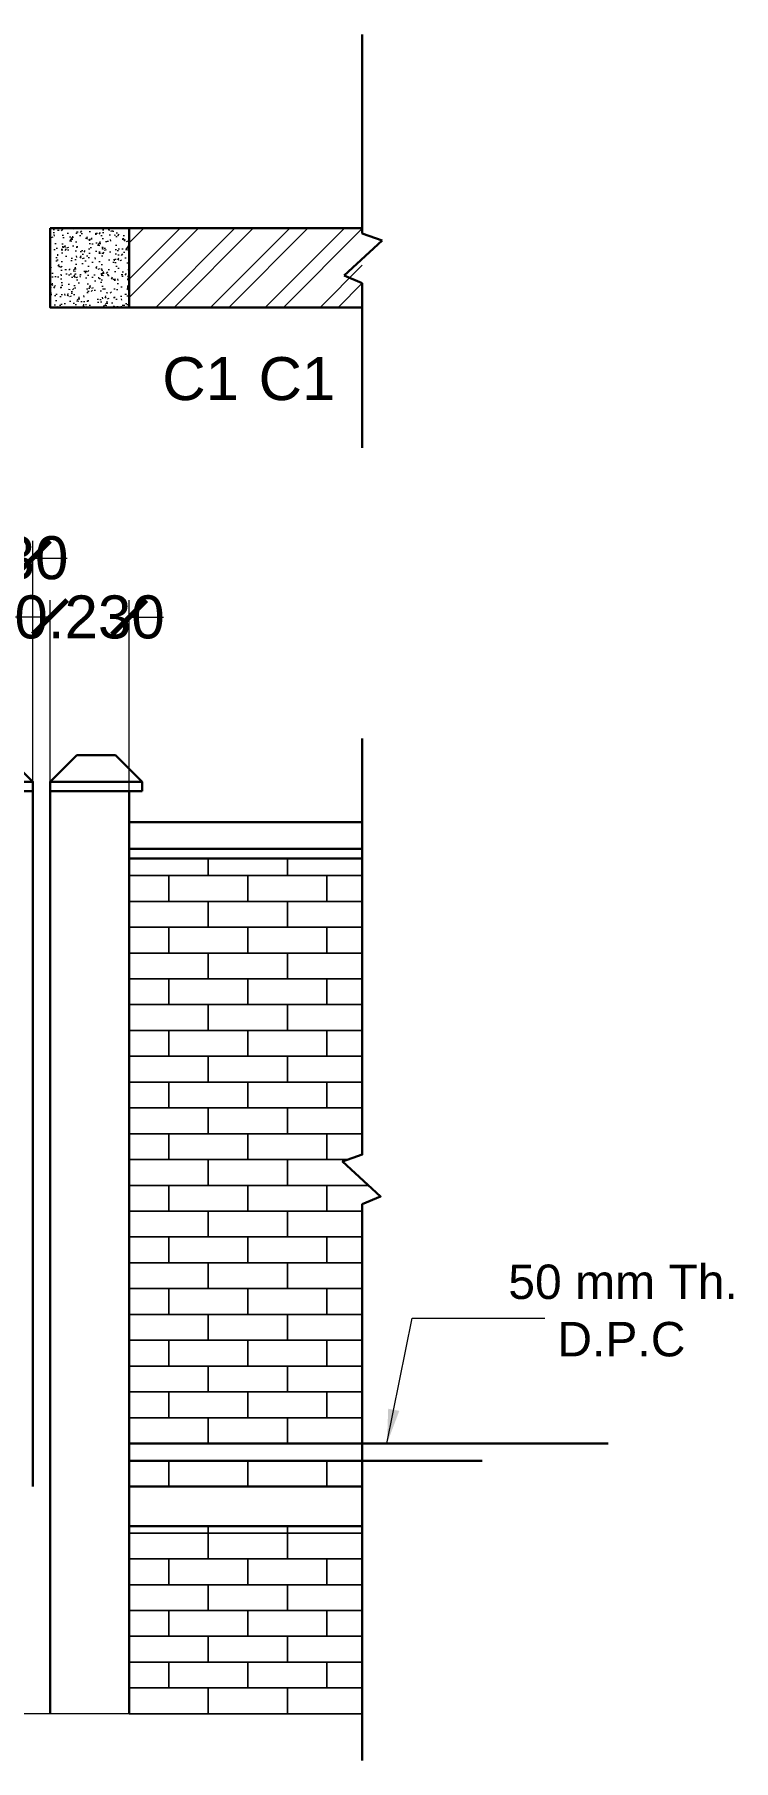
# Model space of a CAD drawing. Header units: millimetres. Extents: x 1898 to 3725, y 783 to 1532.
# Drawn here: x 3038.1 to 3040.13, y 896.24 to 901.26 of the extents above; entities that cross this region are included whole.
import ezdxf

# ---------------------------------------------------------------- set-up
doc = ezdxf.new("R2010")
doc.units = ezdxf.units.MM
doc.linetypes.add('ACAD_ISO02W100', pattern=[15, 12, -3])
doc.layers.get('0').update_dxf_attribs({"lineweight": 20})
doc.layers.get('Defpoints').update_dxf_attribs({"lineweight": 15})
for name, color, linetype, lineweight in [('brick Hatch', 13, 'Continuous', 13), ('Col-Hatch', 254, 'Continuous', 13), ('DIM', 6, 'Continuous', 18), ('dpc', 24, 'Continuous', 30), ('TEXT', 7, 'Continuous', 15), ('Wall', 7, 'Continuous', 30), ('Window-Wall', 7, 'Continuous', 18)]:
    doc.layers.add(name, color=color, linetype=linetype, lineweight=lineweight)
doc.layers.add('Iel-refe', color=50, linetype='Continuous')
doc.styles.add('dim-stylus bt', font='arial.ttf')
doc.styles.add('Tabrej', font='arial.ttf')
doc.dimstyles.new('DIMEN', dxfattribs={"dimtxt": 0.3, "dimasz": 0.25, "dimexe": 0.18, "dimexo": 0.0625, "dimgap": 0.09, "dimtad": 0, "dimdec": 3, "dimzin": 0, "dimdsep": 46, "dimtxsty": 'Tabrej', "dimcen": 0, "dimclrd": 256, "dimclre": 256, "dimclrt": 7, "dimadec": 0, "dimazin": 0, "dimtfac": 1, "dimtdec": 3, "dimtofl": 0, "dimtmove": 0, "dimatfit": 1, "dimfxl": 0, "dimtolj": 1, "dimtzin": 0, "dimlwd": -1, "dimlwe": -1, "dimarcsym": 0})

# ---------------------------------------------------------------- blocks, each defined once
blk = doc.blocks.new('ghg')
at = {"layer": 'Wall'}
for p, q in [((3612738.5, 944624.3), (3612816, 944701.8)), ((3612928.5, 944701.8), (3612816, 944701.8)), ((3613006, 944624.3), (3612928.5, 944701.8)), ((3613056, 944624.3), (3613133.5, 944701.8)), ((3613133.5, 944701.8), (3613246, 944701.8)), ((3613323.5, 944624.3), (3613246, 944701.8)), ((3613006, 944624.3), (3612738.5, 944624.3)), ((3612738.5, 944596.8), (3612738.5, 944624.3)), ((3613006, 944596.8), (3612738.5, 944596.8)), ((3612776, 942576.8), (3612776, 944596.8)), ((3613006, 942576.8), (3613006, 944624.8)), ((3613056, 942576.8), (3613056, 944624.8)), ((3613056, 944624.3), (3613323.5, 944624.3)), ((3613056, 944596.8), (3613323.5, 944596.8)), ((3613286, 942576.8), (3613286, 944596.8)), ((3613323.5, 944596.8), (3613323.5, 944624.3))]:
    blk.add_line(p, q, dxfattribs=at)
blk = doc.blocks.new('_ArchTick')
at = {"color": 0, "const_width": 0.15}
blk.add_lwpolyline([(-0.5, -0.5), (0.5, 0.5)], dxfattribs=at)
blk = doc.blocks.new('*D349')
at = {"layer": 'Defpoints', "color": 0, "lineweight": 15, "transparency": 16777216}
for p in [(3038.0911, 899.7345), (3037.8611, 898.967), (3038.0911, 898.967)]:
    blk.add_point(p, dxfattribs=at)
at = {"layer": 'DIM', "transparency": 16777216}
for p, q in [((3037.8611, 898.972), (3037.8611, 899.7845)), ((3038.0911, 898.972), (3038.0911, 899.7845)), ((3037.8611, 899.7345), (3037.7611, 899.7345)), ((3038.0911, 899.7345), (3038.1911, 899.7345))]:
    blk.add_line(p, q, dxfattribs=at)
at = {"layer": 'DIM', "transparency": 16777216, "xscale": 0.1, "yscale": 0.1, "zscale": 0.1}
blk.add_blockref('_ArchTick', (3037.8611, 899.7345), dxfattribs=at)
at = {"layer": 'DIM', "transparency": 16777216, "xscale": 0.1, "yscale": 0.1, "zscale": 0.1, "rotation": 180}
blk.add_blockref('_ArchTick', (3038.0911, 899.7345), dxfattribs=at)
at = {"layer": 'DIM', "color": 7, "transparency": 16777216, "insert": (3037.9761, 899.7345), "char_height": 0.125, "attachment_point": 5, "style": 'Tabrej'}
blk.add_mtext('\\A1;0.230', dxfattribs=at)
blk = doc.blocks.new('*D350')
at = {"layer": 'Defpoints', "color": 0, "lineweight": 15, "transparency": 16777216}
for p in [(3038.3711, 899.5625), (3038.1411, 898.967), (3038.3711, 898.967)]:
    blk.add_point(p, dxfattribs=at)
at = {"layer": 'DIM', "transparency": 16777216}
for p, q in [((3038.1411, 898.972), (3038.1411, 899.6125)), ((3038.3711, 898.972), (3038.3711, 899.6125)), ((3038.1411, 899.5625), (3038.0411, 899.5625)), ((3038.3711, 899.5625), (3038.4711, 899.5625))]:
    blk.add_line(p, q, dxfattribs=at)
at = {"layer": 'DIM', "transparency": 16777216, "xscale": 0.1, "yscale": 0.1, "zscale": 0.1}
blk.add_blockref('_ArchTick', (3038.1411, 899.5625), dxfattribs=at)
at = {"layer": 'DIM', "transparency": 16777216, "xscale": 0.1, "yscale": 0.1, "zscale": 0.1, "rotation": 180}
blk.add_blockref('_ArchTick', (3038.3711, 899.5625), dxfattribs=at)
at = {"layer": 'DIM', "color": 7, "transparency": 16777216, "insert": (3038.2561, 899.5625), "char_height": 0.125, "attachment_point": 5, "style": 'Tabrej'}
blk.add_mtext('\\A1;0.230', dxfattribs=at)

msp = doc.modelspace()

# ---------------------------------------------------------------- hatches: boundary and pattern name
at = {"layer": 'brick Hatch'}
h = msp.add_hatch(dxfattribs=at)
h.set_pattern_fill('ANSI32', color=256, scale=0.3, style=0)
h.set_pattern_definition([(45, (2249.20117, 1566.81207), (-0.079549513, 0.079549513), []), (45, (2249.2542, 1566.81207), (-0.079549513, 0.079549513), [])])
h.paths.add_polyline_path([(3039.0489, 900.4626), (3039.0489, 900.6926), (3038.3711, 900.6926), (3038.3711, 900.4626)])
at = {"layer": 'Col-Hatch'}
h = msp.add_hatch(dxfattribs=at)
h.set_pattern_fill('AR-CONC', color=256, scale=0.0003, style=0)
h.set_pattern_definition([(50, (565.06794, 2514.279355), (0.0546554007, -0.00478172566), [0.005715, -0.062865]), (355, (565.06794, 2514.279355), (-0.0105728478, 0.0573169929), [0.004572, -0.050292]), (100.451, (565.072494, 2514.278957), (0.0440827505, 0.05253500635), [0.004857, -0.053427]), (46.1842, (565.06794, 2514.294595), (0.0813237123, -0.0126126984), [0.0085725, -0.0942975]), (96.6356, (565.074716, 2514.29354), (0.0712212703, 0.0742276668), [0.0072855, -0.0801405]), (351.184, (565.06794, 2514.294595), (0.0712213818, 0.0742275354), [0.006858, -0.075438]), (21, (565.07556, 2514.290785), (0.04548446395, -0.03067965556), [0.005715, -0.062865]), (326, (565.07556, 2514.290785), (0.0185406085, 0.0552563898), [0.004572, -0.050292]), (71.4514, (565.07935, 2514.28823), (0.0640249472, 0.0245768573), [0.004857, -0.053427]), (37.5, (565.067939, 2514.279355), (0.00092658098, 0.02536651166), [0, -0.0496824, 0, -0.051054, 0, -0.0504825]), (7.5, (565.06794, 2514.279355), (0.02004589875, 0.03005417245), [0, -0.0291084, 0, -0.0485394, 0, -0.0192405]), (327.5, (565.050946, 2514.279355), (0.04067717855, -0.0017186232), [0, -0.01905, 0, -0.059436, 0, -0.078867]), (317.5, (565.043326, 2514.279355), (0.0444387544, 0.0076279473), [0, -0.024765, 0, -0.0394716, 0, -0.056007])])
h.paths.add_polyline_path([(3038.1411, 900.4626), (3038.3711, 900.4626), (3038.3711, 900.6926), (3038.1411, 900.6926)])

# ---------------------------------------------------------------- linework, layer by layer
at = {"layer": 'brick Hatch'}
msp.add_line((3039.0489, 897.162), (3038.3711, 897.162), dxfattribs=at)
for points in [[(3038.3711, 898.862), (3038.3711, 898.812), (3038.6011, 898.812), (3038.6011, 898.862)], [(3038.6011, 898.862), (3038.6011, 898.812), (3038.8311, 898.812), (3038.8311, 898.862)], [(3038.8311, 898.862), (3038.8311, 898.812), (3039.0489, 898.812)], [(3038.3711, 898.737), (3038.4861, 898.737), (3038.4861, 898.812), (3038.3711, 898.812)], [(3039.0489, 898.812), (3038.9461, 898.812), (3038.9461, 898.737), (3039.0489, 898.737)], [(3039.0489, 898.737), (3038.8311, 898.737), (3038.8311, 898.662), (3039.0489, 898.662)], [(3038.3711, 898.587), (3038.4861, 898.587), (3038.4861, 898.662), (3038.3711, 898.662)], [(3039.0489, 898.662), (3038.9461, 898.662), (3038.9461, 898.587), (3039.0489, 898.587)], [(3039.0489, 898.587), (3038.8311, 898.587), (3038.8311, 898.512), (3039.0489, 898.512)], [(3038.3711, 898.437), (3038.4861, 898.437), (3038.4861, 898.512), (3038.3711, 898.512)], [(3039.0489, 898.512), (3038.9461, 898.512), (3038.9461, 898.437), (3039.0489, 898.437)], [(3039.0489, 898.437), (3038.8311, 898.437), (3038.8311, 898.362), (3039.0489, 898.362)], [(3038.3711, 898.287), (3038.4861, 898.287), (3038.4861, 898.362), (3038.3711, 898.362)], [(3039.0489, 898.362), (3038.9461, 898.362), (3038.9461, 898.287), (3039.0489, 898.287)], [(3039.0489, 898.287), (3038.8311, 898.287), (3038.8311, 898.212), (3039.0489, 898.212)], [(3038.3711, 898.137), (3038.4861, 898.137), (3038.4861, 898.212), (3038.3711, 898.212)], [(3039.0489, 898.212), (3038.9461, 898.212), (3038.9461, 898.137), (3039.0489, 898.137)], [(3039.0489, 898.137), (3038.8311, 898.137), (3038.8311, 898.062), (3039.0489, 898.062)], [(3038.3711, 897.987), (3038.4861, 897.987), (3038.4861, 898.062), (3038.3711, 898.062)], [(3039.0489, 898.062), (3038.9461, 898.062), (3038.9461, 897.987), (3039.0085, 897.987)], [(3039.0085, 897.987), (3038.8311, 897.987), (3038.8311, 897.912), (3039.0611, 897.912), (3039.0611, 897.917)], [(3039.0611, 897.917), (3039.0611, 897.912), (3039.0665, 897.912)], [(3038.3711, 897.837), (3038.4861, 897.837), (3038.4861, 897.912), (3038.3711, 897.912)], [(3039.0665, 897.912), (3038.9461, 897.912), (3038.9461, 897.837), (3039.0489, 897.837)], [(3039.0489, 897.837), (3038.8311, 897.837), (3038.8311, 897.762), (3039.0489, 897.762)], [(3038.3711, 897.687), (3038.4861, 897.687), (3038.4861, 897.762), (3038.3711, 897.762)], [(3039.0489, 897.762), (3038.9461, 897.762), (3038.9461, 897.687), (3039.0489, 897.687)], [(3039.0489, 897.687), (3038.8311, 897.687), (3038.8311, 897.612), (3039.0489, 897.612)], [(3038.3711, 897.537), (3038.4861, 897.537), (3038.4861, 897.612), (3038.3711, 897.612)], [(3039.0489, 897.612), (3038.9461, 897.612), (3038.9461, 897.537), (3039.0489, 897.537)], [(3039.0489, 897.537), (3038.8311, 897.537), (3038.8311, 897.462), (3039.0489, 897.462)], [(3038.3711, 897.387), (3038.4861, 897.387), (3038.4861, 897.462), (3038.3711, 897.462)], [(3039.0489, 897.462), (3038.9461, 897.462), (3038.9461, 897.387), (3039.0489, 897.387)], [(3039.0489, 897.387), (3038.8311, 897.387), (3038.8311, 897.312), (3039.0489, 897.312)], [(3038.3711, 897.237), (3038.4861, 897.237), (3038.4861, 897.312), (3038.3711, 897.312)], [(3039.0489, 897.312), (3038.9461, 897.312), (3038.9461, 897.237), (3039.0489, 897.237)], [(3039.0489, 897.237), (3038.8311, 897.237), (3038.8311, 897.162), (3039.0489, 897.162)], [(3038.3711, 897.037), (3038.4861, 897.037), (3038.4861, 897.112), (3038.3711, 897.112)], [(3039.0489, 897.112), (3038.9461, 897.112), (3038.9461, 897.037), (3039.0489, 897.037)], [(3038.3711, 896.922), (3038.3711, 896.902), (3038.6011, 896.902), (3038.6011, 896.922)], [(3038.6011, 896.922), (3038.6011, 896.902), (3038.8311, 896.902), (3038.8311, 896.922)], [(3038.8311, 896.922), (3038.8311, 896.902), (3039.0489, 896.902)], [(3039.0489, 896.902), (3038.8311, 896.902), (3038.8311, 896.827), (3039.0489, 896.827)], [(3038.3711, 896.752), (3038.4861, 896.752), (3038.4861, 896.827), (3038.3711, 896.827)], [(3039.0489, 896.827), (3038.9461, 896.827), (3038.9461, 896.752), (3039.0489, 896.752)], [(3039.0489, 896.752), (3038.8311, 896.752), (3038.8311, 896.677), (3039.0489, 896.677)], [(3038.3711, 896.602), (3038.4861, 896.602), (3038.4861, 896.677), (3038.3711, 896.677)], [(3039.0489, 896.677), (3038.9461, 896.677), (3038.9461, 896.602), (3039.0489, 896.602)], [(3039.0489, 896.602), (3038.8311, 896.602), (3038.8311, 896.527), (3039.0489, 896.527)], [(3038.3711, 896.452), (3038.4861, 896.452), (3038.4861, 896.527), (3038.3711, 896.527)], [(3039.0489, 896.527), (3038.9461, 896.527), (3038.9461, 896.452), (3039.0489, 896.452)], [(3039.0489, 896.452), (3038.8311, 896.452), (3038.8311, 896.377), (3039.0489, 896.377)]]:
    msp.add_lwpolyline(points, dxfattribs=at)
for points in [[(3038.7161, 898.812), (3038.4861, 898.812), (3038.4861, 898.737), (3038.7161, 898.737)], [(3038.9461, 898.812), (3038.7161, 898.812), (3038.7161, 898.737), (3038.9461, 898.737)], [(3038.6011, 898.737), (3038.3711, 898.737), (3038.3711, 898.662), (3038.6011, 898.662)], [(3038.8311, 898.737), (3038.6011, 898.737), (3038.6011, 898.662), (3038.8311, 898.662)], [(3038.7161, 898.662), (3038.4861, 898.662), (3038.4861, 898.587), (3038.7161, 898.587)], [(3038.9461, 898.662), (3038.7161, 898.662), (3038.7161, 898.587), (3038.9461, 898.587)], [(3038.6011, 898.587), (3038.3711, 898.587), (3038.3711, 898.512), (3038.6011, 898.512)], [(3038.8311, 898.587), (3038.6011, 898.587), (3038.6011, 898.512), (3038.8311, 898.512)], [(3038.7161, 898.512), (3038.4861, 898.512), (3038.4861, 898.437), (3038.7161, 898.437)], [(3038.9461, 898.512), (3038.7161, 898.512), (3038.7161, 898.437), (3038.9461, 898.437)], [(3038.6011, 898.437), (3038.3711, 898.437), (3038.3711, 898.362), (3038.6011, 898.362)], [(3038.8311, 898.437), (3038.6011, 898.437), (3038.6011, 898.362), (3038.8311, 898.362)], [(3038.7161, 898.362), (3038.4861, 898.362), (3038.4861, 898.287), (3038.7161, 898.287)], [(3038.9461, 898.362), (3038.7161, 898.362), (3038.7161, 898.287), (3038.9461, 898.287)], [(3038.6011, 898.287), (3038.3711, 898.287), (3038.3711, 898.212), (3038.6011, 898.212)], [(3038.8311, 898.287), (3038.6011, 898.287), (3038.6011, 898.212), (3038.8311, 898.212)], [(3038.7161, 898.212), (3038.4861, 898.212), (3038.4861, 898.137), (3038.7161, 898.137)], [(3038.9461, 898.212), (3038.7161, 898.212), (3038.7161, 898.137), (3038.9461, 898.137)], [(3038.6011, 898.137), (3038.3711, 898.137), (3038.3711, 898.062), (3038.6011, 898.062)], [(3038.8311, 898.137), (3038.6011, 898.137), (3038.6011, 898.062), (3038.8311, 898.062)], [(3038.7161, 898.062), (3038.4861, 898.062), (3038.4861, 897.987), (3038.7161, 897.987)], [(3038.9461, 898.062), (3038.7161, 898.062), (3038.7161, 897.987), (3038.9461, 897.987)], [(3038.6011, 897.987), (3038.3711, 897.987), (3038.3711, 897.912), (3038.6011, 897.912)], [(3038.8311, 897.987), (3038.6011, 897.987), (3038.6011, 897.912), (3038.8311, 897.912)], [(3038.7161, 897.912), (3038.4861, 897.912), (3038.4861, 897.837), (3038.7161, 897.837)], [(3038.9461, 897.912), (3038.7161, 897.912), (3038.7161, 897.837), (3038.9461, 897.837)], [(3038.6011, 897.837), (3038.3711, 897.837), (3038.3711, 897.762), (3038.6011, 897.762)], [(3038.8311, 897.837), (3038.6011, 897.837), (3038.6011, 897.762), (3038.8311, 897.762)], [(3038.7161, 897.762), (3038.4861, 897.762), (3038.4861, 897.687), (3038.7161, 897.687)], [(3038.9461, 897.762), (3038.7161, 897.762), (3038.7161, 897.687), (3038.9461, 897.687)], [(3038.6011, 897.687), (3038.3711, 897.687), (3038.3711, 897.612), (3038.6011, 897.612)], [(3038.8311, 897.687), (3038.6011, 897.687), (3038.6011, 897.612), (3038.8311, 897.612)], [(3038.7161, 897.612), (3038.4861, 897.612), (3038.4861, 897.537), (3038.7161, 897.537)], [(3038.9461, 897.612), (3038.7161, 897.612), (3038.7161, 897.537), (3038.9461, 897.537)], [(3038.6011, 897.537), (3038.3711, 897.537), (3038.3711, 897.462), (3038.6011, 897.462)], [(3038.8311, 897.537), (3038.6011, 897.537), (3038.6011, 897.462), (3038.8311, 897.462)], [(3038.7161, 897.462), (3038.4861, 897.462), (3038.4861, 897.387), (3038.7161, 897.387)], [(3038.9461, 897.462), (3038.7161, 897.462), (3038.7161, 897.387), (3038.9461, 897.387)], [(3038.6011, 897.387), (3038.3711, 897.387), (3038.3711, 897.312), (3038.6011, 897.312)], [(3038.8311, 897.387), (3038.6011, 897.387), (3038.6011, 897.312), (3038.8311, 897.312)], [(3038.7161, 897.312), (3038.4861, 897.312), (3038.4861, 897.237), (3038.7161, 897.237)], [(3038.9461, 897.312), (3038.7161, 897.312), (3038.7161, 897.237), (3038.9461, 897.237)], [(3038.6011, 897.237), (3038.3711, 897.237), (3038.3711, 897.162), (3038.6011, 897.162)], [(3038.8311, 897.237), (3038.6011, 897.237), (3038.6011, 897.162), (3038.8311, 897.162)], [(3038.7161, 897.112), (3038.4861, 897.112), (3038.4861, 897.037), (3038.7161, 897.037)], [(3038.9461, 897.112), (3038.7161, 897.112), (3038.7161, 897.037), (3038.9461, 897.037)], [(3038.6011, 896.902), (3038.3711, 896.902), (3038.3711, 896.827), (3038.6011, 896.827)], [(3038.8311, 896.902), (3038.6011, 896.902), (3038.6011, 896.827), (3038.8311, 896.827)], [(3038.7161, 896.827), (3038.4861, 896.827), (3038.4861, 896.752), (3038.7161, 896.752)], [(3038.9461, 896.827), (3038.7161, 896.827), (3038.7161, 896.752), (3038.9461, 896.752)], [(3038.6011, 896.752), (3038.3711, 896.752), (3038.3711, 896.677), (3038.6011, 896.677)], [(3038.8311, 896.752), (3038.6011, 896.752), (3038.6011, 896.677), (3038.8311, 896.677)], [(3038.7161, 896.677), (3038.4861, 896.677), (3038.4861, 896.602), (3038.7161, 896.602)], [(3038.9461, 896.677), (3038.7161, 896.677), (3038.7161, 896.602), (3038.9461, 896.602)], [(3038.6011, 896.602), (3038.3711, 896.602), (3038.3711, 896.527), (3038.6011, 896.527)], [(3038.8311, 896.602), (3038.6011, 896.602), (3038.6011, 896.527), (3038.8311, 896.527)], [(3038.7161, 896.527), (3038.4861, 896.527), (3038.4861, 896.452), (3038.7161, 896.452)], [(3038.9461, 896.527), (3038.7161, 896.527), (3038.7161, 896.452), (3038.9461, 896.452)], [(3038.6011, 896.452), (3038.3711, 896.452), (3038.3711, 896.377), (3038.6011, 896.377)], [(3038.8311, 896.452), (3038.6011, 896.452), (3038.6011, 896.377), (3038.8311, 896.377)]]:
    msp.add_lwpolyline(points, close=True, dxfattribs=at)
at = {"layer": 'dpc', "linetype": 'ACAD_ISO02W100', "ltscale": 30}
for p, q in [((3039.0318, 897.162), (3039.7639, 897.162)), ((3039.0318, 897.112), (3039.3979, 897.112))]:
    msp.add_line(p, q, dxfattribs=at)
at = {"layer": 'Wall'}
for p, q in [((3039.0489, 901.2553), (3039.0489, 900.6774)), ((3038.3711, 900.6926), (3039.0489, 900.6926)), ((3039.0489, 900.6774), (3039.1063, 900.657)), ((3039.1063, 900.657), (3038.9958, 900.5553)), ((3038.9958, 900.5553), (3039.0489, 900.533)), ((3039.0489, 900.533), (3039.0489, 900.0545)), ((3038.3711, 900.4626), (3039.0489, 900.4626)), ((3039.0489, 898.967), (3038.3711, 898.967)), ((3039.0489, 898.8895), (3038.3711, 898.8895)), ((3039.0489, 898.862), (3038.3711, 898.862)), ((3039.0489, 897.162), (3038.3711, 897.162)), ((3039.0489, 897.112), (3038.3711, 897.112)), ((3038.1411, 896.377), (3038.1411, 897.037)), ((3038.3711, 896.377), (3038.3711, 897.037)), ((3039.0489, 897.037), (3038.3711, 897.037)), ((3039.0489, 896.922), (3038.3711, 896.922))]:
    msp.add_line(p, q, dxfattribs=at)
for points in [[(3038.1411, 900.6926), (3038.3711, 900.6926), (3038.3711, 900.4626), (3038.1411, 900.4626), (3038.1411, 900.6926)], [(3039.0489, 899.2099), (3039.0489, 898.0013), (3038.9915, 897.981), (3039.102, 897.8793), (3039.0489, 897.8569), (3039.0489, 896.2412)]]:
    msp.add_lwpolyline(points, dxfattribs=at)
at = {"layer": 'Window-Wall'}
for p, q in [((3038.3711, 897.162), (3039.0489, 897.162)), ((3039.0489, 897.112), (3038.3711, 897.112)), ((3039.0489, 896.377), (3009.3933, 896.377))]:
    msp.add_line(p, q, dxfattribs=at)

# ---------------------------------------------------------------- block references
at = {"layer": 'Iel-refe', "xscale": 0.001000000000085184, "yscale": 0.001000000000085184, "zscale": 0.001000000000085184}
msp.add_blockref('ghg', (-574.9149, -45.5398), dxfattribs=at)

# ---------------------------------------------------------------- texts
at = {"layer": 'TEXT', "char_height": 0.125, "width": 1.393883, "attachment_point": 5, "style": 'dim-stylus bt'}
for s, insert in [('C1', (3038.579, 900.2548)), ('C1', (3038.859, 900.2548)), (' {\\H0.8x;    50 mm Th.\\P     D.P.C\\P} ', (3039.7052, 897.452))]:
    msp.add_mtext(s, dxfattribs=dict(at, insert=insert))

# ---------------------------------------------------------------- dimensions: what is measured, and where the dimension line sits
at = {"layer": 'DIM'}
for base, p1, p2, picture, middle in [((3038.0911, 899.7345), (3037.8611, 898.967), (3038.0911, 898.967), '*D349', (3037.9761, 899.7345)), ((3038.3711, 899.5625), (3038.1411, 898.967), (3038.3711, 898.967), '*D350', (3038.2561, 899.5625))]:
    dim = msp.add_linear_dim(base=base, p1=p1, p2=p2, dimstyle='DIMEN', override={"dimscale": 0.5, "dimtxt": 0.25, "dimasz": 0.2, "dimexe": 0.1, "dimexo": 0.01, "dimgap": 0.9, "dimblk1": 'ArchTick', "dimblk2": 'ArchTick', "dimsah": 1}, dxfattribs=at)
    dim.commit()
    dim.dimension.update_dxf_attribs({"geometry": picture, "text_midpoint": middle, "dimtype": 160})

# ---------------------------------------------------------------- leaders
msp.add_leader([(3039.1207, 897.162), (3039.1936, 897.5259), (3039.5794, 897.5259)], dimstyle='DIMEN', override={"dimscale": 0.5, "dimtxt": 0.25, "dimasz": 0.2, "dimexe": 0.1, "dimexo": 0.01, "dimgap": 0.1}, dxfattribs=at)

doc.saveas('drawing.dxf')
